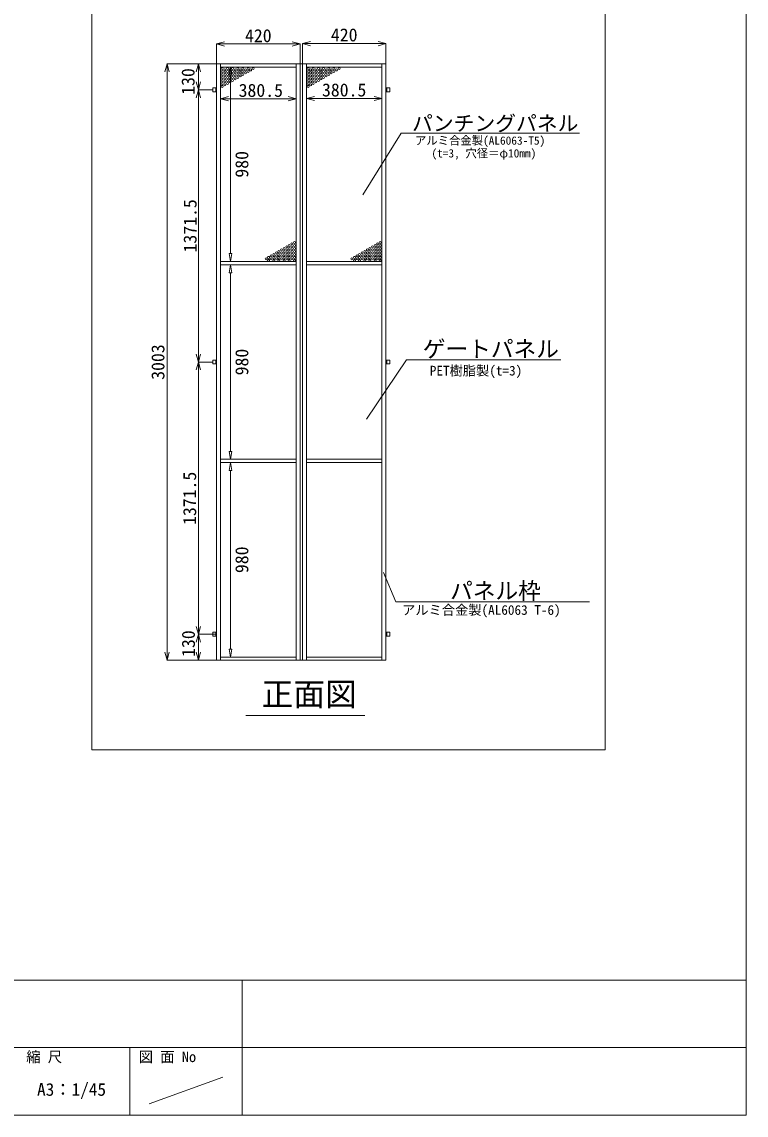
# Model space of a CAD drawing. Units: millimetres, scale not verified. Extents: x -9305 to 9305, y -6415 to 6415.
# Drawn here: x 5584 to 9305, y -6415 to -798 of the extents above; entities that cross this region are included whole.
import ezdxf
from ezdxf.enums import TextEntityAlignment as Align

# ---------------------------------------------------------------- set-up
doc = ezdxf.new("R2010")
doc.units = ezdxf.units.MM
doc.header["$LTSCALE"] = 40
doc.layers.add('0-D_図面枠', color=7, linetype='Continuous', lineweight=9)
doc.styles.add('ＭＳ ゴシック', font='')
doc.styles.get('ＭＳ ゴシック').set_extended_font_data('MS Gothic')

msp = doc.modelspace()

# ---------------------------------------------------------------- linework, layer by layer
at = {"layer": '0-D_図面枠'}
for p, q in [((6584.42, -1014), (6584.42, -910.43)), ((6584.42, -911.45), (6625.22, -911.45)), ((6972.02, -911.45), (6625.22, -911.45)), ((7012.82, -911.45), (6972.02, -911.45)), ((7012.82, -1011.96), (7012.82, -910.43)), ((7025.78, -1014), (7025.78, -908.27)), ((7025.78, -909.29), (7066.58, -909.29)), ((7413.38, -909.29), (7066.58, -909.29)), ((7454.18, -909.29), (7413.38, -909.29)), ((7454.18, -1011.96), (7454.18, -908.27)), ((6582.38, -1014), (6328.34, -1014)), ((6329.36, -1014), (6329.36, -1054.8)), ((6329.36, -1054.8), (6329.36, -4036.26)), ((6582.38, -1014), (6489.62, -1014)), ((6490.64, -1014), (6490.64, -1054.8)), ((6490.64, -1054.8), (6490.64, -1105.8)), ((6584.42, -1014), (7454.18, -1014)), ((6604.82, -1014), (6604.82, -4077.06)), ((6604.82, -1029.8), (6992.93, -1029.8)), ((6797.85, -1029.8), (6654.7, -1029.8)), ((6992.93, -1014), (6992.93, -4077.06)), ((7012.82, -4077.06), (7012.82, -1014)), ((7045.66, -1014), (7045.66, -4077.06)), ((7433.78, -1029.8), (7045.66, -1029.8)), ((7433.78, -1014), (7433.78, -4077.06)), ((6490.64, -1146.6), (6490.64, -1105.8)), ((6655.72, -1070.6), (6655.72, -1988.6)), ((6561.92, -1146.6), (6489.62, -1146.6)), ((6560.9, -1146.6), (6489.62, -1146.6)), ((6490.64, -1146.6), (6490.64, -1187.4)), ((6563.96, -1136.4), (6563.96, -1156.8)), ((6584.42, -1136.4), (6563.96, -1136.4)), ((6584.42, -1156.8), (6563.96, -1156.8)), ((6580.31, -1136.4), (6580.31, -1156.8)), ((7454.18, -1136.4), (7474.63, -1136.4)), ((7454.18, -1156.8), (7474.63, -1156.8)), ((7458.28, -1136.4), (7458.28, -1156.8)), ((7474.63, -1136.4), (7474.63, -1156.8)), ((6490.64, -1187.4), (6490.64, -2504.72)), ((6604.82, -1208.67), (6604.82, -1191.46)), ((6604.82, -1192.48), (6645.62, -1192.48)), ((6952.13, -1192.48), (6645.62, -1192.48)), ((6992.93, -1192.48), (6952.13, -1192.48)), ((6992.93, -1208.67), (6992.93, -1191.46)), ((7045.66, -1207.65), (7045.66, -1190.44)), ((7045.66, -1191.46), (7086.46, -1191.46)), ((7392.98, -1191.46), (7086.46, -1191.46)), ((7433.78, -1191.46), (7392.98, -1191.46)), ((7433.78, -1207.65), (7433.78, -1190.44)), ((7335.54, -1686.72), (7532.72, -1368.91)), ((7532.72, -1368.91), (8448.42, -1368.91)), ((6604.82, -2029.4), (6992.93, -2029.4)), ((6604.82, -2045.72), (6992.93, -2045.72)), ((6797.85, -2029.4), (6654.7, -2029.4)), ((7433.78, -2029.4), (7045.66, -2029.4)), ((7433.78, -2045.72), (7045.66, -2045.72)), ((6655.72, -2086.52), (6655.72, -3004.52)), ((6490.64, -2545.52), (6490.64, -2504.72)), ((6561.92, -2545.52), (6489.62, -2545.52)), ((6561.92, -2545.52), (6489.62, -2545.52)), ((6490.64, -2545.52), (6490.64, -2586.32)), ((6563.96, -2535.32), (6563.96, -2555.72)), ((6584.42, -2535.32), (6563.96, -2535.32)), ((6584.42, -2555.72), (6563.96, -2555.72)), ((6580.31, -2535.32), (6580.31, -2555.72)), ((7454.18, -2535.32), (7474.63, -2535.32)), ((7454.18, -2555.72), (7474.63, -2555.72)), ((7458.28, -2535.32), (7458.28, -2555.72)), ((7474.63, -2535.32), (7474.63, -2555.72)), ((6490.64, -2586.32), (6490.64, -3903.66)), ((6604.82, -3045.32), (6992.93, -3045.32)), ((6604.82, -3061.64), (6992.93, -3061.64)), ((7433.78, -3045.32), (7045.66, -3045.32)), ((7433.78, -3061.64), (7045.66, -3061.64)), ((6655.72, -3102.44), (6655.72, -4020.44)), ((7505.3, -3777.84), (7441.95, -3627.5)), ((7505.3, -3777.84), (8500.37, -3777.84)), ((6490.64, -3944.46), (6490.64, -3903.66)), ((6561.92, -3944.46), (6489.62, -3944.46)), ((6582.38, -3944.46), (6489.62, -3944.46)), ((6490.64, -3944.46), (6490.64, -3985.26)), ((6490.64, -3985.26), (6490.64, -4036.26)), ((6563.96, -3934.26), (6563.96, -3954.66)), ((6584.42, -3934.26), (6563.96, -3934.26)), ((6584.42, -3954.66), (6563.96, -3954.66)), ((6580.31, -3934.26), (6580.31, -3954.66)), ((7454.18, -3934.26), (7474.63, -3934.26)), ((7454.18, -3954.66), (7474.63, -3954.66)), ((7458.28, -3934.26), (7458.28, -3954.66)), ((7474.63, -3934.26), (7474.63, -3954.66)), ((6329.36, -4077.06), (6329.36, -4036.26)), ((6490.64, -4077.06), (6490.64, -4036.26)), ((6582.38, -4077.06), (6328.34, -4077.06)), ((6560.9, -4077.06), (6489.62, -4077.06)), ((6604.82, -4061.24), (6992.93, -4061.24)), ((7012.82, -4077.06), (7025.78, -4077.06)), ((7433.78, -4061.24), (7045.66, -4061.24)), ((6734.76, -4362.35), (7346.1, -4362.35)), ((-9304.61, -5721.47), (9304.61, -5721.47)), ((6715.5, -5721.47), (6715.5, -6414.98)), ((1537.28, -6068.22), (9304.61, -6068.22)), ((6137.57, -6068.22), (6137.57, -6414.98)), ((6237.42, -6356.6), (6615.65, -6219.06))]:
    msp.add_line(p, q, dxfattribs=at)
at = {"layer": '0-D_図面枠', "color": 134}
for p, q in [((6648.92, -1070.6), (6655.72, -1029.8)), ((6655.72, -1029.8), (6662.52, -1070.6)), ((6648.92, -1070.6), (6662.52, -1070.6)), ((6648.92, -1988.6), (6655.72, -2029.4)), ((6648.92, -1988.6), (6662.52, -1988.6)), ((6655.72, -2029.4), (6662.52, -1988.6)), ((6648.92, -2086.52), (6655.72, -2045.72)), ((6655.72, -2045.72), (6662.52, -2086.52)), ((6648.92, -2086.52), (6662.52, -2086.52)), ((6648.92, -3004.52), (6655.72, -3045.32)), ((6648.92, -3004.52), (6662.52, -3004.52)), ((6655.72, -3045.32), (6662.52, -3004.52)), ((6648.92, -3102.44), (6655.72, -3061.64)), ((6655.72, -3061.64), (6662.52, -3102.44)), ((6648.92, -3102.44), (6662.52, -3102.44)), ((6648.92, -4020.44), (6655.72, -4061.24)), ((6648.92, -4020.44), (6662.52, -4020.44)), ((6655.72, -4061.24), (6662.52, -4020.44))]:
    msp.add_line(p, q, dxfattribs=at)
at = {"layer": '0-D_図面枠'}
for points in [[(-9304.61, -6414.98), (9304.61, -6414.98), (9304.61, 6414.98), (-9304.61, 6414.98)], [(7066.58, -920.22), (7025.78, -909.29), (7066.58, -898.36)], [(7413.38, -898.36), (7454.18, -909.29), (7413.38, -920.22)], [(6625.22, -922.38), (6584.42, -911.45), (6625.22, -900.52)], [(6972.02, -900.52), (7012.82, -911.45), (6972.02, -922.38)], [(6318.43, -1054.8), (6329.36, -1014), (6340.29, -1054.8)], [(6479.71, -1054.8), (6490.64, -1014), (6501.58, -1054.8)], [(6584.42, -1014), (6584.42, -4077.06), (7012.82, -4077.06)], [(7454.18, -1014), (7454.18, -4077.06), (7025.78, -4077.06), (7025.78, -1014)], [(6501.58, -1105.8), (6490.64, -1146.6), (6479.71, -1105.8)], [(6479.71, -1187.4), (6490.64, -1146.6), (6501.58, -1187.4)], [(6645.62, -1203.41), (6604.82, -1192.48), (6645.62, -1181.54)], [(6952.13, -1181.54), (6992.93, -1192.48), (6952.13, -1203.41)], [(7086.46, -1202.39), (7045.66, -1191.46), (7086.46, -1180.52)], [(7392.98, -1180.52), (7433.78, -1191.46), (7392.98, -1202.39)], [(6501.58, -2504.72), (6490.64, -2545.52), (6479.71, -2504.72)], [(6479.71, -2586.32), (6490.64, -2545.52), (6501.58, -2586.32)], [(7353.5, -2839.92), (7560.06, -2533.62), (8353.17, -2533.62)], [(6501.58, -3903.66), (6490.64, -3944.46), (6479.71, -3903.66)], [(6479.71, -3985.26), (6490.64, -3944.46), (6501.58, -3985.26)], [(6340.29, -4036.26), (6329.36, -4077.06), (6318.43, -4036.26)], [(6501.58, -4036.26), (6490.64, -4077.06), (6479.71, -4036.26)]]:
    msp.add_lwpolyline(points, dxfattribs=at)
msp.add_lwpolyline([(5942.88, -159.36), (8579.57, -159.36), (8579.57, -4538.21), (5942.88, -4538.21)], close=True, dxfattribs=at)
for centre in [(6613.22, -1037.37), (6613.22, -1052.67), (6613.22, -1067.97), (6626.48, -1045.02), (6626.48, -1060.32), (6639.74, -1037.37), (6639.74, -1052.67), (6639.74, -1067.97), (6653, -1045.02), (6653, -1060.32), (6666.26, -1037.37), (6666.26, -1052.67), (6666.26, -1067.97), (6679.52, -1045.02), (6679.52, -1060.32), (6692.78, -1037.37), (6692.78, -1052.67), (6692.78, -1067.97), (6706.04, -1045.02), (6706.04, -1060.32), (6719.3, -1037.37), (6719.3, -1052.67), (6719.3, -1067.97), (6732.56, -1045.02), (6732.56, -1060.32), (6745.82, -1037.37), (6745.82, -1052.67), (6759.08, -1045.02), (6772.34, -1037.37), (7054.07, -1037.37), (7054.07, -1052.67), (7054.07, -1067.97), (7067.33, -1045.02), (7067.33, -1060.32), (7080.59, -1037.37), (7080.59, -1052.67), (7080.59, -1067.97), (7093.85, -1045.02), (7093.85, -1060.32), (7107.11, -1037.37), (7107.11, -1052.67), (7107.11, -1067.97), (7120.37, -1045.02), (7120.37, -1060.32), (7133.63, -1037.37), (7133.63, -1052.67), (7133.63, -1067.97), (7146.89, -1045.02), (7146.89, -1060.32), (7160.15, -1037.37), (7160.15, -1052.67), (7160.15, -1067.97), (7173.41, -1045.02), (7173.41, -1060.32), (7186.67, -1037.37), (7186.67, -1052.67), (7199.93, -1045.02), (7213.19, -1037.37), (6613.22, -1083.27), (6613.22, -1098.57), (6613.22, -1113.87), (6626.48, -1075.62), (6626.48, -1090.92), (6626.48, -1106.22), (6626.48, -1121.52), (6639.74, -1083.27), (6639.74, -1098.57), (6639.74, -1113.87), (6653, -1075.62), (6653, -1090.92), (6653, -1106.22), (6666.26, -1083.27), (6666.26, -1098.57), (6679.52, -1075.62), (6679.52, -1090.92), (6692.78, -1083.27), (6706.04, -1075.62), (7054.07, -1083.27), (7054.07, -1098.57), (7054.07, -1113.87), (7067.33, -1075.62), (7067.33, -1090.92), (7067.33, -1106.22), (7067.33, -1121.52), (7080.59, -1083.27), (7080.59, -1098.57), (7080.59, -1113.87), (7093.85, -1075.62), (7093.85, -1090.92), (7093.85, -1106.22), (7107.11, -1083.27), (7107.11, -1098.57), (7120.37, -1075.62), (7120.37, -1090.92), (7133.63, -1083.27), (7146.89, -1075.62), (6613.22, -1129.17), (7054.07, -1129.17), (6917.79, -1969.56), (6931.05, -1961.91), (6944.31, -1954.26), (6944.31, -1969.56), (6957.57, -1946.61), (6957.57, -1961.91), (6970.83, -1938.96), (6970.83, -1954.26), (6970.83, -1969.56), (6984.09, -1931.31), (6984.09, -1946.61), (6984.09, -1961.91), (7358.64, -1969.56), (7371.9, -1961.91), (7385.16, -1954.26), (7385.16, -1969.56), (7398.42, -1946.61), (7398.42, -1961.91), (7411.68, -1938.96), (7411.68, -1954.26), (7411.68, -1969.56), (7424.94, -1931.31), (7424.94, -1946.61), (7424.94, -1961.91), (6838.23, -2015.46), (6851.49, -2007.81), (6851.49, -2023.11), (6864.75, -2000.16), (6864.75, -2015.46), (6878.01, -1992.51), (6878.01, -2007.81), (6878.01, -2023.11), (6891.27, -1984.86), (6891.27, -2000.16), (6891.27, -2015.46), (6904.53, -1977.21), (6904.53, -1992.51), (6904.53, -2007.81), (6904.53, -2023.11), (6917.79, -1984.86), (6917.79, -2000.16), (6917.79, -2015.46), (6931.05, -1977.21), (6931.05, -1992.51), (6931.05, -2007.81), (6931.05, -2023.11), (6944.31, -1984.86), (6944.31, -2000.16), (6944.31, -2015.46), (6957.57, -1977.21), (6957.57, -1992.51), (6957.57, -2007.81), (6957.57, -2023.11), (6970.83, -1984.86), (6970.83, -2000.16), (6970.83, -2015.46), (6984.09, -1977.21), (6984.09, -1992.51), (6984.09, -2007.81), (6984.09, -2023.11), (7279.08, -2015.46), (7292.34, -2007.81), (7292.34, -2023.11), (7305.6, -2000.16), (7305.6, -2015.46), (7318.86, -1992.51), (7318.86, -2007.81), (7318.86, -2023.11), (7332.12, -1984.86), (7332.12, -2000.16), (7332.12, -2015.46), (7345.38, -1977.21), (7345.38, -1992.51), (7345.38, -2007.81), (7345.38, -2023.11), (7358.64, -1984.86), (7358.64, -2000.16), (7358.64, -2015.46), (7371.9, -1977.21), (7371.9, -1992.51), (7371.9, -2007.81), (7371.9, -2023.11), (7385.16, -1984.86), (7385.16, -2000.16), (7385.16, -2015.46), (7398.42, -1977.21), (7398.42, -1992.51), (7398.42, -2007.81), (7398.42, -2023.11), (7411.68, -1984.86), (7411.68, -2000.16), (7411.68, -2015.46), (7424.94, -1977.21), (7424.94, -1992.51), (7424.94, -2007.81), (7424.94, -2023.11)]:
    msp.add_circle(centre, 5.1, dxfattribs=at)

# ---------------------------------------------------------------- texts
at = {"layer": '0-D_図面枠', "style": 'ＭＳ ゴシック'}
for s, height, p in [('420', 67, (6730.07, -922.34)), ('420', 67, (7171.43, -918.29)), ('380.5', 67, (6697.26, -1203.17)), ('380.5', 67, (7125.48, -1201.12)), ('パンチングパネル', 78.32, (7588.25, -1381.6)), ('アルミ合金製(AL6063-T5)', 42.72, (7603.36, -1441.82)), ('(t=3, 穴径＝φ10mm)', 42.72, (7688.05, -1507.35)), ('ゲートパネル', 85.44, (7643.63, -2546.34)), ('PET樹脂製(t=3)', 49.84, (7679.32, -2629.77)), ('パネル枠', 85.44, (7783.81, -3789.18)), ('アルミ合金製(AL6063 T-6)', 49.84, (7537.19, -3859.37)), ('正面図', 119.6, (6815.36, -4347.7)), ('縮 尺', 54.23, (5605.88, -6158.84)), ('図 面 No', 54.23, (6183.81, -6158.84)), ('A3：1/45', 65.08, (5661.74, -6335.1))]:
    msp.add_text(s, height=height, dxfattribs=at).set_placement(p, align=Align.BOTTOM_LEFT)
for s, p in [('130', (6490.94, -1172.52)), ('980', (6767.23, -1598.15)), ('1371.5', (6501.39, -1982.64)), ('3003', (6336.09, -2636.92)), ('980', (6767.23, -2614.07)), ('1371.5', (6499.2, -3382.59)), ('980', (6767.23, -3629.99)), ('130', (6492.53, -4060.62))]:
    msp.add_text(s, height=67, rotation=90, dxfattribs=at).set_placement(p, align=Align.BOTTOM_LEFT)

doc.saveas('drawing.dxf')
